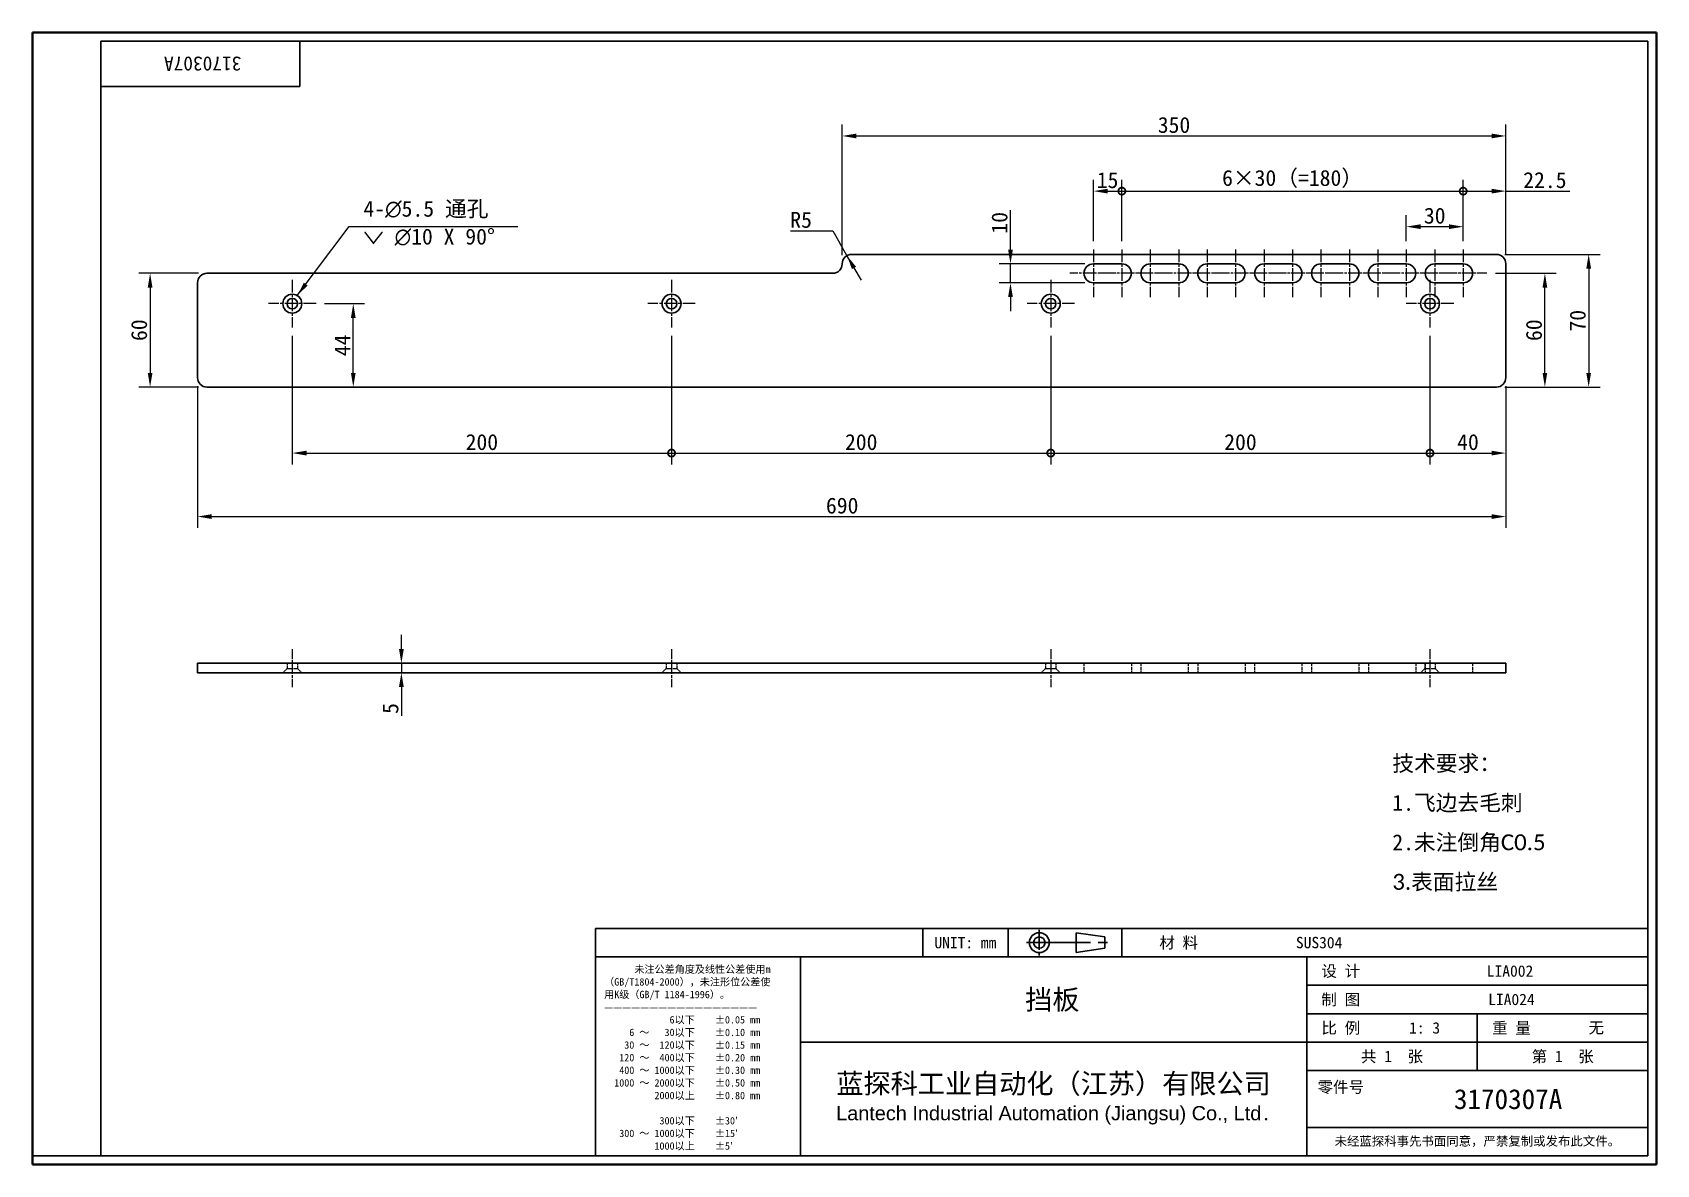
# Model space of a CAD drawing. Header units: millimetres. Extents: x 18 to 875, y 16 to 614.
import ezdxf
from ezdxf.enums import TextEntityAlignment as Align

# ---------------------------------------------------------------- set-up
doc = ezdxf.new("R2010")
doc.units = ezdxf.units.MM
doc.header["$LTSCALE"] = 3
doc.linetypes.add('CHAIN', pattern=[0.3543, 0.2362, -0.0295, 0.0591, -0.0295])
doc.linetypes.add('DASHED', pattern=[0.2067, 0.1654, -0.0413])
for name, color, linetype, lineweight in [('1', 7, 'Continuous', 18), ('可见 (ISO)', 7, 'Continuous', 25), ('图框 (ISO)', 7, 'Continuous', 35), ('标题 (ISO)', 7, 'Continuous', 25)]:
    doc.layers.add(name, color=color, linetype=linetype, lineweight=lineweight)
for name, color, linetype, lineweight, true_color in [('中心标记 (ISO)', 1, 'CHAIN', 18, 0xff0000), ('中心线 (ISO)', 1, 'CHAIN', 18, 0xff0000), ('尺寸 (ISO)', 7, 'Continuous', 18, 0x008000), ('符号 (ISO)', 7, 'Continuous', 18, 0x008000), ('隐藏 (ISO)', 5, 'DASHED', 18, 0x0000ff)]:
    doc.layers.add(name, color=color, linetype=linetype, lineweight=lineweight, true_color=true_color)
doc.styles.add('文本样式164', font='SimSun.ttf')
doc.styles.add('文本样式165', font='SimSun.ttf')
doc.styles.add('文本样式74', font='SimSun.ttf')
doc.styles.add('最新国标', font='simfang.ttf')
doc.styles.add('注释文本 (ISO)', font='simfang.ttf')
doc.dimstyles.new('默认 (GB)', dxfattribs={"dimscale": 3, "dimtxt": 2.8, "dimasz": 2.5, "dimexe": 2, "dimexo": 1.5, "dimgap": 0.5, "dimtad": 1, "dimtoh": 1, "dimdsep": 46, "dimtxsty": '最新国标', "dimcen": 0.09, "dimdle": 10, "dimclrd": 256, "dimclre": 256, "dimclrt": 256, "dimaunit": 1, "dimadec": 3, "dimazin": 2, "dimtfac": 0.535714, "dimtdec": 3, "dimtmove": 0, "dimatfit": 3, "dimfxl": 0, "dimtolj": 1, "dimlwd": -1, "dimlwe": -1, "dimarcsym": 0})
doc.dimstyles.new('默认 (GB)$7', dxfattribs={"dimscale": 3, "dimtxt": 2.8, "dimasz": 2.5, "dimexe": 2, "dimexo": 1.5, "dimgap": 0.5, "dimtad": 1, "dimtoh": 1, "dimdsep": 46, "dimtxsty": '最新国标', "dimcen": 0.09, "dimdle": 10, "dimclrd": 256, "dimclre": 256, "dimclrt": 256, "dimaunit": 1, "dimadec": 3, "dimazin": 2, "dimtfac": 0.535714, "dimtdec": 3, "dimtmove": 0, "dimatfit": 3, "dimfxl": 0, "dimtolj": 1, "dimlwd": -1, "dimlwe": -1, "dimarcsym": 0})

# ---------------------------------------------------------------- blocks, each defined once
blk = doc.blocks.new('图框 最新国标')
at = {"layer": '图框 (ISO)'}
for p, q in [((6, 7), (6, 204.5)), ((6, 204.5), (291.5, 204.5)), ((291.5, 204.5), (291.5, 5.5)), ((6, 7), (6, 5.5)), ((6, 7), (6, 5.5)), ((291.5, 5.5), (6, 5.5))]:
    blk.add_line(p, q, dxfattribs=at)
at = {"layer": '图框 (ISO)', "color": 7, "linetype": 'Continuous', "lineweight": 25}
for p, q in [((18, 203), (290, 203)), ((18, 7), (18, 203)), ((18, 203), (290, 203)), ((53, 203), (53, 195)), ((290, 203), (290, 7)), ((290, 203), (290, 7)), ((53, 195), (18, 195)), ((290, 7), (6, 7)), ((290, 7), (18, 7))]:
    blk.add_line(p, q, dxfattribs=at)
at = {"layer": '图框 (ISO)', "style": '文本样式74'}
blk.add_attdef('零件代号_001', (42.72, 200.25), '', height=2.5, rotation=180, dxfattribs=at)
blk = doc.blocks.new('标题栏 最新国标')
at = {"layer": '标题 (ISO)'}
for p, q in [((381.98, -183.84), (196.98, -183.84)), ((196.98, -183.84), (196.98, -223.84)), ((254.48, -183.84), (254.48, -188.84)), ((269.48, -183.84), (269.48, -188.84)), ((281.48, -188.09), (281.48, -184.59)), ((281.48, -184.59), (286.48, -185.34)), ((286.48, -185.34), (286.48, -187.34)), ((289.48, -183.84), (289.48, -188.84)), ((381.98, -223.84), (381.98, -183.84)), ((383.48, -183.84), (383.48, -225.34)), ((286.48, -187.34), (281.48, -188.09)), ((196.98, -188.84), (381.98, -188.84)), ((232.98, -188.84), (232.98, -223.84)), ((321.98, -188.84), (321.98, -223.84)), ((321.98, -193.84), (381.98, -193.84)), ((321.98, -198.84), (381.98, -198.84)), ((351.98, -198.84), (351.98, -208.84)), ((321.98, -203.84), (232.98, -203.84)), ((321.98, -203.84), (381.98, -203.84)), ((321.98, -208.84), (381.98, -208.84)), ((321.98, -218.84), (381.98, -218.84)), ((196.98, -223.84), (381.98, -223.84)), ((383.48, -225.34), (196.98, -225.34))]:
    blk.add_line(p, q, dxfattribs=at)
at = {"layer": '标题 (ISO)', "linetype": 'CHAIN', "ltscale": 5.000333}
blk.add_line((274.98, -184.09), (274.98, -188.59), dxfattribs=at)
at = {"layer": '标题 (ISO)', "linetype": 'CHAIN', "ltscale": 15.834605}
blk.add_line((272.73, -186.34), (286.98, -186.34), dxfattribs=at)
at = {"layer": '标题 (ISO)'}
for radius in [1.75, 1]:
    blk.add_circle((274.98, -186.34), radius, dxfattribs=at)
at = {"layer": '1', "style": '文本样式164'}
for s, p in [('UNIT: mm', (261.98, -186.34)), ('材 料', (299.48, -186.34)), ('设 计', (327.98, -191.34)), ('制 图', (327.98, -196.34)), ('比 例', (327.98, -201.34)), ('重 量', (357.98, -201.34)), ('共 1  张', (336.98, -206.34)), ('第 1  张', (366.98, -206.34))]:
    blk.add_text(s, height=2, dxfattribs=at).set_placement(p, align=Align.MIDDLE_CENTER)
at = {"layer": '标题 (ISO)', "style": '注释文本 (ISO)'}
for s, insert, char_height, attachment_point, line_spacing_factor in [('\\fSimSun|b0|i0;{\\H1.3000;      未注公差角度及线性公差使用m\\P}\\fSimSun|b0|i0;{\\H1.3000;（GB/T1804-2000），未注形位公差使\\P}\\fSimSun|b0|i0;{\\H1.3000;用K级（GB/T 1184-1996）。\\P}\\fSimSun|b0|i0;{\\H1.3000;—————————————————\\P}\\fSimSun|b0|i0;{\\H1.3000;             6以下    ±0.05 mm\\P}\\fSimSun|b0|i0;{\\H1.3000;     6 ～   30以下    ±0.10 mm\\P}\\fSimSun|b0|i0;{\\H1.3000;    30 ～  120以下    ±0.15 mm\\P}\\fSimSun|b0|i0;{\\H1.3000;   120 ～  400以下    ±0.20 mm\\P}\\fSimSun|b0|i0;{\\H1.3000;   400 ～ 1000以下    ±0.30 mm\\P}\\fSimSun|b0|i0;{\\H1.3000;  1000 ～ 2000以下    ±0.50 mm\\P}\\fSimSun|b0|i0;{\\H1.3000;          2000以上    ±0.80 mm\\P}\\fSimSun|b0|i0;{\\H1.3000;\\P}\\fSimSun|b0|i0;{\\H1.3000;           300以下    ±30′\\P}\\fSimSun|b0|i0;{\\H1.3000;   300 ～ 1000以下    ±15′\\P}\\fSimSun|b0|i0;{\\H1.3000;          1000以上    ±5′}', (198.48, -206.63), 1.3, 4, 1.023913), ('{\\fMicrosoft YaHei|b0|i0|c134|p34;\\H1.75x;蓝探科工业自动化（江苏）有限公司\\P\\fArial|b0|i0|c0|p34;\\H0.71429x;Lantech Industrial Automation (Jiangsu) Co., Ltd\\fFangSong|b0|i0|c134|p49;.\\H1.15195x; }', (277.48, -213.84), 2, 5, 0.978695)]:
    blk.add_mtext(s, dxfattribs=dict(at, insert=insert, char_height=char_height, attachment_point=attachment_point, line_spacing_factor=line_spacing_factor))
at = {"layer": '标题 (ISO)', "attachment_point": 5, "style": '注释文本 (ISO)'}
for s, insert, char_height in [('\\fFangSong|b0|i0;LIA024', (357.98, -196.34), 2), ('\\fFangSong|b0|i0;零件号', (327.98, -211.84), 2), ('\\fSimSun|b0|i0;{\\H1.6000;未经蓝探科事先书面同意，严禁复制或发布此文件。}', (351.98, -221.34), 1.6)]:
    blk.add_mtext(s, dxfattribs=dict(at, insert=insert, char_height=char_height))
at = {"layer": '标题 (ISO)'}
for tag, p, height, style in [('材料_001', (320.09, -187.33), 2, '注释文本 (ISO)'), ('设计人_001', (353.65, -192.33), 2, '注释文本 (ISO)'), ('库存编号_001', (272.5, -198.11), 3.5, '文本样式165'), ('视图比例_001', (339.99, -202.33), 2, '注释文本 (ISO)'), ('质量\\P3;_001', (371.53, -202.3), 2, '注释文本 (ISO)'), ('零件代号_001', (347.87, -215.59), 3.5, '文本样式165')]:
    blk.add_attdef(tag, p, '', height=height, dxfattribs=dict(at, style=style))
blk = doc.blocks.new('_DotSmall')
at = {"color": 0, "linetype": 'ByBlock', "const_width": 0.5}
blk.add_lwpolyline([(-0.0625, 0, 1), (0.0625, 0, 1)], format="xyb", close=True, dxfattribs=at)
blk = doc.blocks.new('*D5')
at = {"layer": 'Defpoints', "color": 0, "transparency": 16777216}
for p in [(592.53, 529.83), (577.53, 499), (592.53, 499)]:
    blk.add_point(p, dxfattribs=at)
at = {"layer": '尺寸 (ISO)', "color": 116, "true_color": 0x00803f, "transparency": 16777216}
for p, q in [((577.53, 503.5), (577.53, 535.83)), ((592.53, 503.5), (592.53, 535.83)), ((585.03, 529.83), (592.53, 529.83))]:
    blk.add_line(p, q, dxfattribs=at)
blk.add_solid([(585.03, 531.08), (585.03, 528.58), (577.53, 529.83)], dxfattribs=at)
at = {"layer": '尺寸 (ISO)', "color": 116, "true_color": 0x00803f, "transparency": 16777216, "xscale": 7.5, "yscale": 7.5, "zscale": 7.5}
blk.add_blockref('_DotSmall', (592.53, 529.83), dxfattribs=at)
at = {"layer": '尺寸 (ISO)', "transparency": 16777216, "insert": (585, 535.58), "char_height": 8.4, "attachment_point": 5, "style": '最新国标'}
blk.add_mtext('\\A1;15', dxfattribs=at)
blk = doc.blocks.new('*D7')
at = {"layer": 'Defpoints', "color": 0, "transparency": 16777216}
for p in [(795.03, 529.83), (772.53, 499), (795.03, 491.5)]:
    blk.add_point(p, dxfattribs=at)
at = {"layer": '尺寸 (ISO)', "color": 116, "true_color": 0x00803f, "transparency": 16777216}
for p, q in [((772.53, 503.5), (772.53, 535.83)), ((795.03, 496), (795.03, 535.83)), ((772.53, 529.83), (787.53, 529.83)), ((795.03, 529.83), (828.71, 529.83))]:
    blk.add_line(p, q, dxfattribs=at)
blk.add_solid([(787.53, 531.08), (787.53, 528.58), (795.03, 529.83)], dxfattribs=at)
at = {"layer": '尺寸 (ISO)', "color": 116, "true_color": 0x00803f, "transparency": 16777216, "xscale": 7.5, "yscale": 7.5, "zscale": 7.5, "rotation": 180}
blk.add_blockref('_DotSmall', (772.53, 529.83), dxfattribs=at)
at = {"layer": '尺寸 (ISO)', "transparency": 16777216, "insert": (815.62, 535.6), "char_height": 8.4, "attachment_point": 5, "style": '最新国标'}
blk.add_mtext('\\A1;22.5', dxfattribs=at)
blk = doc.blocks.new('*D8')
at = {"layer": 'Defpoints', "color": 0, "transparency": 16777216}
for p in [(772.53, 529.83), (592.53, 499), (772.53, 499)]:
    blk.add_point(p, dxfattribs=at)
at = {"layer": '尺寸 (ISO)', "color": 116, "true_color": 0x00803f, "transparency": 16777216}
for p, q in [((592.53, 503.5), (592.53, 535.83)), ((772.53, 503.5), (772.53, 535.83)), ((592.53, 529.83), (772.53, 529.83))]:
    blk.add_line(p, q, dxfattribs=at)
at = {"layer": '尺寸 (ISO)', "color": 116, "true_color": 0x00803f, "transparency": 16777216, "xscale": 7.5, "yscale": 7.5, "zscale": 7.5, "rotation": 180}
blk.add_blockref('_DotSmall', (592.53, 529.83), dxfattribs=at)
at = {"layer": '尺寸 (ISO)', "color": 116, "true_color": 0x00803f, "transparency": 16777216, "xscale": 7.5, "yscale": 7.5, "zscale": 7.5}
blk.add_blockref('_DotSmall', (772.53, 529.83), dxfattribs=at)
at = {"layer": '尺寸 (ISO)', "transparency": 16777216, "insert": (682.56, 536.25), "char_height": 8.4, "attachment_point": 5, "style": '最新国标'}
blk.add_mtext('\\A1;\\fFangSong|b0|i0;6×30（=180）', dxfattribs=at)
blk = doc.blocks.new('*D9')
at = {"layer": 'Defpoints', "color": 0, "transparency": 16777216}
for p in [(742.53, 511.09), (742.53, 499), (772.53, 499)]:
    blk.add_point(p, dxfattribs=at)
at = {"layer": '尺寸 (ISO)', "color": 116, "true_color": 0x00803f, "transparency": 16777216}
for p, q in [((742.53, 503.5), (742.53, 517.09)), ((772.53, 503.5), (772.53, 517.09)), ((765.03, 511.09), (750.03, 511.09))]:
    blk.add_line(p, q, dxfattribs=at)
for points in [[(750.03, 512.34), (750.03, 509.84), (742.53, 511.09)], [(765.03, 512.34), (765.03, 509.84), (772.53, 511.09)]]:
    blk.add_solid(points, dxfattribs=at)
at = {"layer": '尺寸 (ISO)', "transparency": 16777216, "insert": (757.53, 516.83), "char_height": 8.4, "attachment_point": 5, "style": '最新国标'}
blk.add_mtext('\\A1;30', dxfattribs=at)
blk = doc.blocks.new('*D10')
at = {"layer": 'Defpoints', "color": 0, "transparency": 16777216}
for p in [(155.03, 458), (355.03, 458), (355.03, 391.69)]:
    blk.add_point(p, dxfattribs=at)
at = {"layer": '尺寸 (ISO)', "color": 116, "true_color": 0x00803f, "transparency": 16777216}
for p, q in [((155.03, 453.5), (155.03, 385.69)), ((355.03, 453.5), (355.03, 385.69)), ((162.53, 391.69), (355.03, 391.69))]:
    blk.add_line(p, q, dxfattribs=at)
blk.add_solid([(162.53, 392.94), (162.53, 390.44), (155.03, 391.69)], dxfattribs=at)
at = {"layer": '尺寸 (ISO)', "color": 116, "true_color": 0x00803f, "transparency": 16777216, "xscale": 7.5, "yscale": 7.5, "zscale": 7.5}
blk.add_blockref('_DotSmall', (355.03, 391.69), dxfattribs=at)
at = {"layer": '尺寸 (ISO)', "transparency": 16777216, "insert": (255, 397.44), "char_height": 8.4, "attachment_point": 5, "style": '最新国标'}
blk.add_mtext('\\A1;200', dxfattribs=at)
blk = doc.blocks.new('*D11')
at = {"layer": 'Defpoints', "color": 0, "transparency": 16777216}
for p in [(755.03, 458), (795.03, 431.5), (795.03, 391.69)]:
    blk.add_point(p, dxfattribs=at)
at = {"layer": '尺寸 (ISO)', "color": 116, "true_color": 0x00803f, "transparency": 16777216}
for p, q in [((755.03, 453.5), (755.03, 385.69)), ((795.03, 427), (795.03, 385.69)), ((755.03, 391.69), (787.53, 391.69))]:
    blk.add_line(p, q, dxfattribs=at)
blk.add_solid([(787.53, 392.94), (787.53, 390.44), (795.03, 391.69)], dxfattribs=at)
at = {"layer": '尺寸 (ISO)', "color": 116, "true_color": 0x00803f, "transparency": 16777216, "xscale": 7.5, "yscale": 7.5, "zscale": 7.5, "rotation": 180}
blk.add_blockref('_DotSmall', (755.03, 391.69), dxfattribs=at)
at = {"layer": '尺寸 (ISO)', "transparency": 16777216, "insert": (775.06, 397.44), "char_height": 8.4, "attachment_point": 5, "style": '最新国标'}
blk.add_mtext('\\A1;40', dxfattribs=at)
blk = doc.blocks.new('*D12')
at = {"layer": 'Defpoints', "color": 0, "transparency": 16777216}
for p in [(555.03, 458), (755.03, 458), (755.03, 391.69)]:
    blk.add_point(p, dxfattribs=at)
at = {"layer": '尺寸 (ISO)', "color": 116, "true_color": 0x00803f, "transparency": 16777216}
for p, q in [((555.03, 453.5), (555.03, 385.69)), ((755.03, 453.5), (755.03, 385.69)), ((555.03, 391.69), (755.03, 391.69))]:
    blk.add_line(p, q, dxfattribs=at)
at = {"layer": '尺寸 (ISO)', "color": 116, "true_color": 0x00803f, "transparency": 16777216, "xscale": 7.5, "yscale": 7.5, "zscale": 7.5, "rotation": 180}
blk.add_blockref('_DotSmall', (555.03, 391.69), dxfattribs=at)
at = {"layer": '尺寸 (ISO)', "color": 116, "true_color": 0x00803f, "transparency": 16777216, "xscale": 7.5, "yscale": 7.5, "zscale": 7.5}
blk.add_blockref('_DotSmall', (755.03, 391.69), dxfattribs=at)
at = {"layer": '尺寸 (ISO)', "transparency": 16777216, "insert": (655.06, 397.44), "char_height": 8.4, "attachment_point": 5, "style": '最新国标'}
blk.add_mtext('\\A1;200', dxfattribs=at)
blk = doc.blocks.new('*D13')
at = {"layer": 'Defpoints', "color": 0, "transparency": 16777216}
for p in [(355.03, 458), (555.03, 458), (555.03, 391.69)]:
    blk.add_point(p, dxfattribs=at)
at = {"layer": '尺寸 (ISO)', "color": 116, "true_color": 0x00803f, "transparency": 16777216}
for p, q in [((355.03, 453.5), (355.03, 385.69)), ((555.03, 453.5), (555.03, 385.69)), ((355.03, 391.69), (555.03, 391.69))]:
    blk.add_line(p, q, dxfattribs=at)
at = {"layer": '尺寸 (ISO)', "color": 116, "true_color": 0x00803f, "transparency": 16777216, "xscale": 7.5, "yscale": 7.5, "zscale": 7.5, "rotation": 180}
blk.add_blockref('_DotSmall', (355.03, 391.69), dxfattribs=at)
at = {"layer": '尺寸 (ISO)', "color": 116, "true_color": 0x00803f, "transparency": 16777216, "xscale": 7.5, "yscale": 7.5, "zscale": 7.5}
blk.add_blockref('_DotSmall', (555.03, 391.69), dxfattribs=at)
at = {"layer": '尺寸 (ISO)', "transparency": 16777216, "insert": (455.06, 397.44), "char_height": 8.4, "attachment_point": 5, "style": '最新国标'}
blk.add_mtext('\\A1;200', dxfattribs=at)
blk = doc.blocks.new('*D14')
at = {"layer": 'Defpoints', "color": 0, "transparency": 16777216}
for p in [(105.03, 431.5), (795.03, 431.5), (795.03, 358.19)]:
    blk.add_point(p, dxfattribs=at)
at = {"layer": '尺寸 (ISO)', "color": 116, "true_color": 0x00803f, "transparency": 16777216}
for p, q in [((105.03, 427), (105.03, 352.19)), ((795.03, 427), (795.03, 352.19)), ((112.53, 358.19), (787.53, 358.19))]:
    blk.add_line(p, q, dxfattribs=at)
for points in [[(112.53, 359.44), (112.53, 356.94), (105.03, 358.19)], [(787.53, 359.44), (787.53, 356.94), (795.03, 358.19)]]:
    blk.add_solid(points, dxfattribs=at)
at = {"layer": '尺寸 (ISO)', "transparency": 16777216, "insert": (445.03, 363.94), "char_height": 8.4, "attachment_point": 5, "style": '最新国标'}
blk.add_mtext('\\A1;690', dxfattribs=at)
blk = doc.blocks.new('*D15')
at = {"layer": 'Defpoints', "color": 0, "transparency": 16777216}
for p in [(167.53, 470.5), (187.18, 470.5), (187.18, 426.5)]:
    blk.add_point(p, dxfattribs=at)
at = {"layer": '尺寸 (ISO)', "color": 116, "true_color": 0x00803f, "transparency": 16777216}
for p, q in [((172.03, 470.5), (193.18, 470.5)), ((187.18, 434), (187.18, 463))]:
    blk.add_line(p, q, dxfattribs=at)
for points in [[(185.93, 463), (188.43, 463), (187.18, 470.5)], [(185.93, 434), (188.43, 434), (187.18, 426.5)]]:
    blk.add_solid(points, dxfattribs=at)
at = {"layer": '尺寸 (ISO)', "transparency": 16777216, "insert": (181.48, 448.5), "char_height": 8.4, "attachment_point": 5, "rotation": 90, "style": '最新国标'}
blk.add_mtext('\\A1;44', dxfattribs=at)
blk = doc.blocks.new('*D16')
at = {"layer": 'Defpoints', "color": 0, "transparency": 16777216}
for p in [(785.03, 486.5), (815.63, 486.5), (790.03, 426.5)]:
    blk.add_point(p, dxfattribs=at)
at = {"layer": '尺寸 (ISO)', "color": 116, "true_color": 0x00803f, "transparency": 16777216}
for p, q in [((789.53, 486.5), (821.63, 486.5)), ((815.63, 434), (815.63, 479)), ((794.53, 426.5), (821.63, 426.5))]:
    blk.add_line(p, q, dxfattribs=at)
for points in [[(814.38, 479), (816.88, 479), (815.63, 486.5)], [(814.38, 434), (816.88, 434), (815.63, 426.5)]]:
    blk.add_solid(points, dxfattribs=at)
at = {"layer": '尺寸 (ISO)', "transparency": 16777216, "insert": (809.88, 456.5), "char_height": 8.4, "attachment_point": 5, "rotation": 90, "style": '最新国标'}
blk.add_mtext('\\A1;60', dxfattribs=at)
blk = doc.blocks.new('*D17')
at = {"layer": 'Defpoints', "color": 0, "transparency": 16777216}
for p in [(790.03, 496.5), (790.03, 426.5), (838.72, 426.5)]:
    blk.add_point(p, dxfattribs=at)
at = {"layer": '尺寸 (ISO)', "color": 116, "true_color": 0x00803f, "transparency": 16777216}
for p, q in [((794.53, 496.5), (844.72, 496.5)), ((838.72, 489), (838.72, 434)), ((794.53, 426.5), (844.72, 426.5))]:
    blk.add_line(p, q, dxfattribs=at)
for points in [[(837.47, 489), (839.97, 489), (838.72, 496.5)], [(837.47, 434), (839.97, 434), (838.72, 426.5)]]:
    blk.add_solid(points, dxfattribs=at)
at = {"layer": '尺寸 (ISO)', "transparency": 16777216, "insert": (832.97, 461.5), "char_height": 8.4, "attachment_point": 5, "rotation": 90, "style": '最新国标'}
blk.add_mtext('\\A1;70', dxfattribs=at)
blk = doc.blocks.new('*D18')
at = {"layer": 'Defpoints', "color": 0, "transparency": 16777216}
for p in [(110.03, 486.5), (80.03, 426.5), (110.03, 426.5)]:
    blk.add_point(p, dxfattribs=at)
at = {"layer": '尺寸 (ISO)', "color": 116, "true_color": 0x00803f, "transparency": 16777216}
for p, q in [((105.53, 486.5), (74.03, 486.5)), ((80.03, 479), (80.03, 434)), ((105.53, 426.5), (74.03, 426.5))]:
    blk.add_line(p, q, dxfattribs=at)
for points in [[(78.78, 479), (81.28, 479), (80.03, 486.5)], [(78.78, 434), (81.28, 434), (80.03, 426.5)]]:
    blk.add_solid(points, dxfattribs=at)
at = {"layer": '尺寸 (ISO)', "transparency": 16777216, "insert": (74.28, 456.5), "char_height": 8.4, "attachment_point": 5, "rotation": 90, "style": '最新国标'}
blk.add_mtext('\\A1;60', dxfattribs=at)
blk = doc.blocks.new('*D19')
at = {"layer": 'Defpoints', "color": 0, "transparency": 16777216}
for p in [(447.56, 495.84), (450.03, 491.5)]:
    blk.add_point(p, dxfattribs=at)
at = {"layer": '尺寸 (ISO)', "color": 116, "true_color": 0x00803f, "transparency": 16777216}
for p, q in [((417.78, 508.88), (440.14, 508.88)), ((440.14, 508.88), (443.85, 502.36)), ((447.56, 495.84), (443.85, 502.36)), ((450.03, 491.5), (447.56, 495.84)), ((451.26, 489.32), (454.97, 482.8))]:
    blk.add_line(p, q, dxfattribs=at)
blk.add_solid([(452.35, 489.94), (450.18, 488.7), (447.56, 495.84)], dxfattribs=at)
at = {"layer": '尺寸 (ISO)', "transparency": 16777216, "insert": (423.35, 514.63), "char_height": 8.4, "attachment_point": 5, "style": '最新国标'}
blk.add_mtext('\\A1;R5', dxfattribs=at)
blk = doc.blocks.new('*D20')
at = {"layer": 'Defpoints', "color": 0, "transparency": 16777216}
for p in [(577.53, 491.5), (533.78, 481.5), (577.53, 481.5)]:
    blk.add_point(p, dxfattribs=at)
at = {"layer": '尺寸 (ISO)', "color": 116, "true_color": 0x00803f, "transparency": 16777216}
for p, q in [((533.78, 499), (533.78, 519.77)), ((573.03, 491.5), (527.78, 491.5)), ((533.78, 481.5), (533.78, 491.5)), ((573.03, 481.5), (527.78, 481.5)), ((533.78, 474), (533.78, 466.5))]:
    blk.add_line(p, q, dxfattribs=at)
for points in [[(532.53, 499), (535.03, 499), (533.78, 491.5)], [(532.53, 474), (535.03, 474), (533.78, 481.5)]]:
    blk.add_solid(points, dxfattribs=at)
at = {"layer": '尺寸 (ISO)', "transparency": 16777216, "insert": (528.04, 513.13), "char_height": 8.4, "attachment_point": 5, "rotation": 90, "style": '最新国标'}
blk.add_mtext('\\A1;10', dxfattribs=at)
blk = doc.blocks.new('*D21')
at = {"layer": 'Defpoints', "color": 0, "transparency": 16777216}
for p in [(212.56, 275.82), (218.54, 280.82), (218.54, 275.82)]:
    blk.add_point(p, dxfattribs=at)
at = {"layer": '尺寸 (ISO)', "color": 116, "true_color": 0x00803f, "transparency": 16777216}
for p, q in [((212.56, 288.32), (212.56, 295.82)), ((212.56, 280.82), (212.56, 275.82)), ((212.56, 268.32), (212.56, 253.17))]:
    blk.add_line(p, q, dxfattribs=at)
for points in [[(211.31, 288.32), (213.81, 288.32), (212.56, 280.82)], [(211.31, 268.32), (213.81, 268.32), (212.56, 275.82)]]:
    blk.add_solid(points, dxfattribs=at)
at = {"layer": '尺寸 (ISO)', "transparency": 16777216, "insert": (206.81, 256.99), "char_height": 8.4, "attachment_point": 5, "rotation": 90, "style": '最新国标'}
blk.add_mtext('\\A1;5', dxfattribs=at)
blk = doc.blocks.new('*D22')
at = {"layer": 'Defpoints', "color": 0, "transparency": 16777216}
for p in [(795.03, 558.93), (445.03, 491.5), (795.03, 491.5)]:
    blk.add_point(p, dxfattribs=at)
at = {"layer": '尺寸 (ISO)', "color": 116, "true_color": 0x00803f, "transparency": 16777216}
for p, q in [((445.03, 496), (445.03, 564.93)), ((452.53, 558.93), (787.53, 558.93)), ((795.03, 496), (795.03, 564.93))]:
    blk.add_line(p, q, dxfattribs=at)
for points in [[(452.53, 560.18), (452.53, 557.68), (445.03, 558.93)], [(787.53, 560.18), (787.53, 557.68), (795.03, 558.93)]]:
    blk.add_solid(points, dxfattribs=at)
at = {"layer": '尺寸 (ISO)', "transparency": 16777216, "insert": (620.03, 564.68), "char_height": 8.4, "attachment_point": 5, "style": '最新国标'}
blk.add_mtext('\\A1;350', dxfattribs=at)

msp = doc.modelspace()

# ---------------------------------------------------------------- linework, layer by layer
at = {"layer": '中心标记 (ISO)', "ltscale": 9.259962}
for p, q in [((577.528, 498.996), (577.528, 473.996)), ((592.528, 498.996), (592.528, 473.996)), ((607.528, 498.996), (607.528, 473.996)), ((622.528, 498.996), (622.528, 473.996)), ((637.528, 498.996), (637.528, 473.996)), ((652.528, 498.996), (652.528, 473.996)), ((667.528, 498.996), (667.528, 473.996)), ((682.528, 498.996), (682.528, 473.996)), ((697.528, 498.996), (697.528, 473.996)), ((712.528, 498.996), (712.528, 473.996)), ((727.528, 498.996), (727.528, 473.996)), ((742.528, 498.996), (742.528, 473.996)), ((757.528, 498.996), (757.528, 473.996)), ((772.528, 498.996), (772.528, 473.996)), ((155.028, 482.996), (155.028, 457.996)), ((355.028, 482.996), (355.028, 457.996)), ((555.028, 482.996), (555.028, 457.996)), ((755.028, 482.996), (755.028, 457.996)), ((167.528, 470.496), (142.528, 470.496)), ((367.528, 470.496), (342.528, 470.496)), ((567.528, 470.496), (542.528, 470.496)), ((767.528, 470.496), (742.528, 470.496))]:
    msp.add_line(p, q, dxfattribs=at)
at = {"layer": '中心标记 (ISO)', "ltscale": 7.407949}
for p, q in [((585.028, 486.496), (565.028, 486.496)), ((605.028, 486.496), (585.028, 486.496)), ((615.028, 486.496), (595.028, 486.496)), ((635.028, 486.496), (615.028, 486.496)), ((645.028, 486.496), (625.028, 486.496)), ((665.028, 486.496), (645.028, 486.496)), ((675.028, 486.496), (655.028, 486.496)), ((695.028, 486.496), (675.028, 486.496)), ((705.028, 486.496), (685.028, 486.496)), ((725.028, 486.496), (705.028, 486.496)), ((735.028, 486.496), (715.028, 486.496)), ((755.028, 486.496), (735.028, 486.496)), ((765.028, 486.496), (745.028, 486.496)), ((785.028, 486.496), (765.028, 486.496))]:
    msp.add_line(p, q, dxfattribs=at)
at = {"layer": '中心线 (ISO)', "ltscale": 7.407949}
for p, q in [((155.028, 288.322), (155.028, 268.322)), ((355.028, 288.322), (355.028, 268.322)), ((555.028, 288.322), (555.028, 268.322)), ((755.028, 288.322), (755.028, 268.322))]:
    msp.add_line(p, q, dxfattribs=at)
at = {"layer": '可见 (ISO)'}
for p, q in [((450.028, 496.496), (790.028, 496.496)), ((577.528, 491.496), (592.528, 491.496)), ((607.528, 491.496), (622.528, 491.496)), ((637.528, 491.496), (652.528, 491.496)), ((667.528, 491.496), (682.528, 491.496)), ((697.528, 491.496), (712.528, 491.496)), ((727.528, 491.496), (742.528, 491.496)), ((757.528, 491.496), (772.528, 491.496)), ((795.028, 491.496), (795.028, 431.496)), ((105.028, 431.496), (105.028, 481.496)), ((440.028, 486.496), (110.028, 486.496)), ((592.528, 481.496), (577.528, 481.496)), ((622.528, 481.496), (607.528, 481.496)), ((652.528, 481.496), (637.528, 481.496)), ((682.528, 481.496), (667.528, 481.496)), ((712.528, 481.496), (697.528, 481.496)), ((742.528, 481.496), (727.528, 481.496)), ((772.528, 481.496), (757.528, 481.496)), ((790.028, 426.496), (110.028, 426.496)), ((105.028, 280.822), (110.028, 280.822)), ((105.028, 280.822), (105.028, 275.822)), ((110.028, 275.822), (105.028, 275.822)), ((110.028, 280.822), (440.028, 280.822)), ((440.028, 275.822), (110.028, 275.822)), ((445.028, 280.822), (440.028, 280.822)), ((440.028, 275.822), (445.028, 275.822)), ((445.028, 280.822), (450.028, 280.822)), ((450.028, 275.822), (445.028, 275.822)), ((450.028, 280.822), (790.028, 280.822)), ((450.028, 275.822), (790.028, 275.822)), ((790.028, 280.822), (795.028, 280.822)), ((795.028, 275.822), (790.028, 275.822)), ((795.028, 275.822), (795.028, 280.822))]:
    msp.add_line(p, q, dxfattribs=at)
for centre, radius in [((155.028, 470.496), 5), ((155.028, 470.496), 2.75), ((355.028, 470.496), 5), ((355.028, 470.496), 2.75), ((555.028, 470.496), 5), ((555.028, 470.496), 2.75), ((755.028, 470.496), 5), ((755.028, 470.496), 2.75)]:
    msp.add_circle(centre, radius, dxfattribs=at)
for centre, start, end in [((440.028, 491.496), 270, 0), ((450.028, 491.496), 90, 180), ((577.528, 486.496), 90, 270), ((592.528, 486.496), 270, 90), ((607.528, 486.496), 90, 270), ((622.528, 486.496), 270, 90), ((637.528, 486.496), 90, 270), ((652.528, 486.496), 270, 90), ((667.528, 486.496), 90, 270), ((682.528, 486.496), 270, 90), ((697.528, 486.496), 90, 270), ((712.528, 486.496), 270, 90), ((727.528, 486.496), 90, 270), ((742.528, 486.496), 270, 90), ((757.528, 486.496), 90, 270), ((772.528, 486.496), 270, 90), ((790.028, 491.496), 0, 90), ((110.028, 481.496), 90, 180), ((110.028, 431.496), 180, 270), ((790.028, 431.496), 270, 0)]:
    msp.add_arc(centre, 5, start, end, dxfattribs=at)
at = {"layer": '隐藏 (ISO)', "ltscale": 2.020136}
for p, q in [((152.278, 278.072), (150.028, 275.822)), ((157.778, 278.072), (160.028, 275.822)), ((352.278, 278.072), (350.028, 275.822)), ((357.778, 278.072), (360.028, 275.822)), ((552.278, 278.072), (550.028, 275.822)), ((557.778, 278.072), (560.028, 275.822)), ((752.278, 278.072), (750.028, 275.822)), ((757.778, 278.072), (760.028, 275.822))]:
    msp.add_line(p, q, dxfattribs=at)
at = {"layer": '隐藏 (ISO)', "ltscale": 1.745872}
for p, q in [((152.278, 280.822), (152.278, 278.072)), ((157.778, 280.822), (157.778, 278.072)), ((352.278, 280.822), (352.278, 278.072)), ((357.778, 280.822), (357.778, 278.072)), ((552.278, 280.822), (552.278, 278.072)), ((557.778, 280.822), (557.778, 278.072)), ((752.278, 280.822), (752.278, 278.072)), ((757.778, 280.822), (757.778, 278.072))]:
    msp.add_line(p, q, dxfattribs=at)
at = {"layer": '隐藏 (ISO)', "ltscale": 5.485033}
for p, q in [((152.278, 278.072), (157.778, 278.072)), ((352.278, 278.072), (357.778, 278.072)), ((552.278, 278.072), (557.778, 278.072)), ((752.278, 278.072), (757.778, 278.072))]:
    msp.add_line(p, q, dxfattribs=at)
at = {"layer": '隐藏 (ISO)', "ltscale": 3.174394}
for p, q in [((572.528, 280.822), (572.528, 275.822)), ((597.528, 280.822), (597.528, 275.822)), ((602.528, 280.822), (602.528, 275.822)), ((627.528, 280.822), (627.528, 275.822)), ((632.528, 280.822), (632.528, 275.822)), ((657.528, 280.822), (657.528, 275.822)), ((662.528, 280.822), (662.528, 275.822)), ((687.528, 280.822), (687.528, 275.822)), ((692.528, 280.822), (692.528, 275.822)), ((717.528, 280.822), (717.528, 275.822)), ((722.528, 280.822), (722.528, 275.822)), ((747.528, 280.822), (747.528, 275.822)), ((752.528, 280.822), (752.528, 275.822)), ((777.528, 280.822), (777.528, 275.822))]:
    msp.add_line(p, q, dxfattribs=at)

# ---------------------------------------------------------------- block references
at = {"xscale": 3, "yscale": 3, "zscale": 3}
for name, p, values in [('图框 最新国标', (0, 0), {'零件代号_001': '3170307A'}), ('标题栏 最新国标', (-275.948, 692.533), {'零件代号_001': '3170307A', '库存编号_001': '挡板', '质量\\P3;_001': '无', '视图比例_001': '1: 3', '设计人_001': 'LIA002', '材料_001': 'SUS304'})]:
    msp.add_blockref(name, p, dxfattribs=at).add_auto_attribs(values)

# ---------------------------------------------------------------- texts
at = {"layer": '符号 (ISO)', "char_height": 8.4}
for s, insert, width, attachment_point, line_spacing_factor, style in [('4-\\fAIGDT|b0|i0;{\\H8.4000;n}\\fFangSong|b0|i0;{\\H8.4000;5.5 通孔\\P}\\fAIGDT|b0|i0;{\\H8.4000;w}\\fFangSong|b0|i0;{\\H8.4000; }\\fAIGDT|b0|i0;{\\H8.4000;n}\\fFangSong|b0|i0;{\\H8.4000;10 X 90°}', (192.538, 524.76), 91.45567, 1, 1.05, '最新国标'), ('\\fFangSong|b0|i0;{\\H8.4000;技术要求：\\P}\\fFangSong|b0|i0;{\\H8.4000;1.飞边去毛刺\\P}\\fFangSong|b0|i0;{\\H8.4000;2.未注倒角}\\fCalibri|b0|i0;{\\H8.4000;C0.5\\P}\\fCalibri|b0|i0;{\\H8.4000;3.}\\fFangSong|b0|i0;{\\H8.4000;表面拉丝}', (735.168, 196.385), 86.68903, 4, 1.488394, '注释文本 (ISO)')]:
    msp.add_mtext(s, dxfattribs=dict(at, insert=insert, width=width, attachment_point=attachment_point, line_spacing_factor=line_spacing_factor, style=style))

# ---------------------------------------------------------------- dimensions: what is measured, and where the dimension line sits
at = {"layer": '尺寸 (ISO)', "color": 116, "true_color": 0x00803f}
for base, p1, p2, angle, override, picture, middle in [((795.028, 558.931), (445.028, 491.496), (795.028, 491.496), 180, {"dimgap": 0.5, "dimtoh": 0, "dimdec": 2, "dimtol": 0, "dimlim": 0, "dimtp": 0, "dimtm": 0, "dimtdec": 3, "dimtofl": 0, "dimatfit": 1}, '*D22', (620.028, 558.931)), ((592.528, 529.833), (577.528, 498.996), (592.528, 498.996), 180, {"dimgap": 0.5, "dimtoh": 0, "dimdec": 2, "dimblk2": 'DotSmall', "dimsah": 1, "dimdle": 0, "dimtol": 0, "dimlim": 0, "dimtp": 0, "dimtm": 0, "dimtdec": 3, "dimtofl": 1, "dimatfit": 1}, '*D5', (584.998, 529.833)), ((795.028, 529.833), (772.528, 498.996), (795.028, 491.496), 180, {"dimgap": 0.5, "dimtoh": 0, "dimdec": 2, "dimblk1": 'DotSmall', "dimsah": 1, "dimdle": 0, "dimtol": 0, "dimlim": 0, "dimtp": 0, "dimtm": 0, "dimtdec": 3, "dimtofl": 0, "dimatfit": 2}, '*D7', (815.62, 529.833)), ((533.783, 481.496), (577.528, 491.496), (577.528, 481.496), 270, {"dimgap": 0.5, "dimtoh": 0, "dimdec": 2, "dimtol": 0, "dimlim": 0, "dimtp": 0, "dimtm": 0, "dimtdec": 3, "dimtofl": 1, "dimatfit": 1}, '*D20', (533.783, 513.132)), ((742.528, 511.086), (772.528, 498.996), (742.528, 498.996), 180, {"dimgap": 0.5, "dimtoh": 0, "dimdec": 2, "dimtol": 0, "dimlim": 0, "dimtp": 0, "dimtm": 0, "dimtdec": 3, "dimtofl": 0, "dimatfit": 1}, '*D9', (757.528, 511.086)), ((838.72, 426.496), (790.028, 496.496), (790.028, 426.496), 270, {"dimgap": 0.5, "dimtoh": 0, "dimdec": 2, "dimtol": 0, "dimlim": 0, "dimtp": 0, "dimtm": 0, "dimtdec": 3, "dimtofl": 0, "dimatfit": 1}, '*D17', (838.72, 461.496)), ((80.028, 426.496), (110.028, 486.496), (110.028, 426.496), 90, {"dimgap": 0.5, "dimtoh": 0, "dimdec": 2, "dimtol": 0, "dimlim": 0, "dimtp": 0, "dimtm": 0, "dimtdec": 3, "dimtofl": 0, "dimatfit": 1}, '*D18', (80.028, 456.496)), ((815.629, 486.496), (790.028, 426.496), (785.028, 486.496), 90, {"dimgap": 0.5, "dimtoh": 0, "dimdec": 2, "dimtol": 0, "dimlim": 0, "dimtp": 0, "dimtm": 0, "dimtdec": 3, "dimtofl": 0, "dimatfit": 1}, '*D16', (815.629, 456.496)), ((187.182, 470.496), (187.182, 426.496), (167.528, 470.496), 90, {"dimgap": 0.5, "dimtoh": 0, "dimdec": 2, "dimse1": 1, "dimtol": 0, "dimlim": 0, "dimtp": 0, "dimtm": 0, "dimtdec": 3, "dimtofl": 0, "dimatfit": 1}, '*D15', (187.182, 448.496)), ((355.028, 391.693), (155.028, 457.996), (355.028, 457.996), 180, {"dimgap": 0.5, "dimtoh": 0, "dimdec": 2, "dimblk2": 'DotSmall', "dimsah": 1, "dimdle": 0, "dimtol": 0, "dimlim": 0, "dimtp": 0, "dimtm": 0, "dimtdec": 3, "dimtofl": 0, "dimatfit": 1}, '*D10', (254.998, 391.693)), ((555.028, 391.693), (355.028, 457.996), (555.028, 457.996), 180, {"dimgap": 0.5, "dimtoh": 0, "dimdec": 2, "dimblk1": 'DotSmall', "dimblk2": 'DotSmall', "dimsah": 1, "dimdle": 0, "dimtol": 0, "dimlim": 0, "dimtp": 0, "dimtm": 0, "dimtdec": 3, "dimtofl": 0, "dimatfit": 1}, '*D13', (455.058, 391.693)), ((755.028, 391.693), (555.028, 457.996), (755.028, 457.996), 180, {"dimgap": 0.5, "dimtoh": 0, "dimdec": 2, "dimblk1": 'DotSmall', "dimblk2": 'DotSmall', "dimsah": 1, "dimdle": 0, "dimtol": 0, "dimlim": 0, "dimtp": 0, "dimtm": 0, "dimtdec": 3, "dimtofl": 0, "dimatfit": 1}, '*D12', (655.058, 391.693)), ((795.028, 391.693), (755.028, 457.996), (795.028, 431.496), 180, {"dimgap": 0.5, "dimtoh": 0, "dimdec": 2, "dimblk1": 'DotSmall', "dimsah": 1, "dimdle": 0, "dimtol": 0, "dimlim": 0, "dimtp": 0, "dimtm": 0, "dimtdec": 3, "dimtofl": 0, "dimatfit": 1}, '*D11', (775.058, 391.693)), ((212.555, 275.822), (218.537, 280.822), (218.537, 275.822), 270, {"dimgap": 0.5, "dimtoh": 0, "dimdec": 2, "dimse1": 1, "dimse2": 1, "dimtol": 0, "dimlim": 0, "dimtp": 0, "dimtm": 0, "dimtdec": 3, "dimtofl": 1, "dimatfit": 1}, '*D21', (212.555, 256.994))]:
    dim = msp.add_linear_dim(base=base, p1=p1, p2=p2, angle=angle, dimstyle='默认 (GB)', override=override, dxfattribs=at)
    dim.commit()
    dim.dimension.update_dxf_attribs({"geometry": picture, "text_midpoint": middle, "dimtype": 160})
dim = msp.add_linear_dim(base=(772.528, 529.833), p1=(592.528, 498.996), p2=(772.528, 498.996), angle=180, text='\\fFangSong|b0|i0;6×30（=<>）', dimstyle='默认 (GB)', override={"dimgap": 0.5, "dimtoh": 0, "dimdec": 2, "dimblk1": 'DotSmall', "dimblk2": 'DotSmall', "dimsah": 1, "dimdle": 0, "dimtol": 0, "dimlim": 0, "dimtp": 0, "dimtm": 0, "dimtdec": 3, "dimtofl": 0, "dimatfit": 1}, dxfattribs=at)
dim.commit()
dim.dimension.update_dxf_attribs({"geometry": '*D8', "text_midpoint": (682.558, 529.833), "dimtype": 160})
dim = msp.add_radius_dim(center=(450.028, 491.496), mpoint=(447.555, 495.842), dimstyle='默认 (GB)', override={"dimgap": 0.5, "dimtih": 1, "dimdec": 2, "dimlfac": 1, "dimcen": 0, "dimtol": 0, "dimlim": 0, "dimtp": 0, "dimtm": 0, "dimtdec": 3}, dxfattribs=at)
dim.commit()
dim.dimension.update_dxf_attribs({"geometry": '*D19', "text_midpoint": (423.35, 508.879), "dimtype": 164})
dim = msp.add_linear_dim(base=(795.028, 358.191), p1=(105.028, 431.496), p2=(795.028, 431.496), dimstyle='默认 (GB)', override={"dimgap": 0.5, "dimtoh": 0, "dimdec": 2, "dimtol": 0, "dimlim": 0, "dimtp": 0, "dimtm": 0, "dimtdec": 3, "dimtofl": 0, "dimatfit": 1}, dxfattribs=at)
dim.commit()
dim.dimension.update_dxf_attribs({"geometry": '*D14', "text_midpoint": (445.028, 358.191), "dimtype": 160})

# ---------------------------------------------------------------- leaders
at = {"layer": '符号 (ISO)', "annotation_type": 0, "has_hookline": 1, "hookline_direction": 0, "text_width": 81.379}
msp.add_leader([(157.604, 474.781), (185.038, 511.22), (192.538, 511.22)], dimstyle='默认 (GB)$7', override={"dimgap": 0, "dimtad": 1}, dxfattribs=at)

doc.saveas('drawing.dxf')
